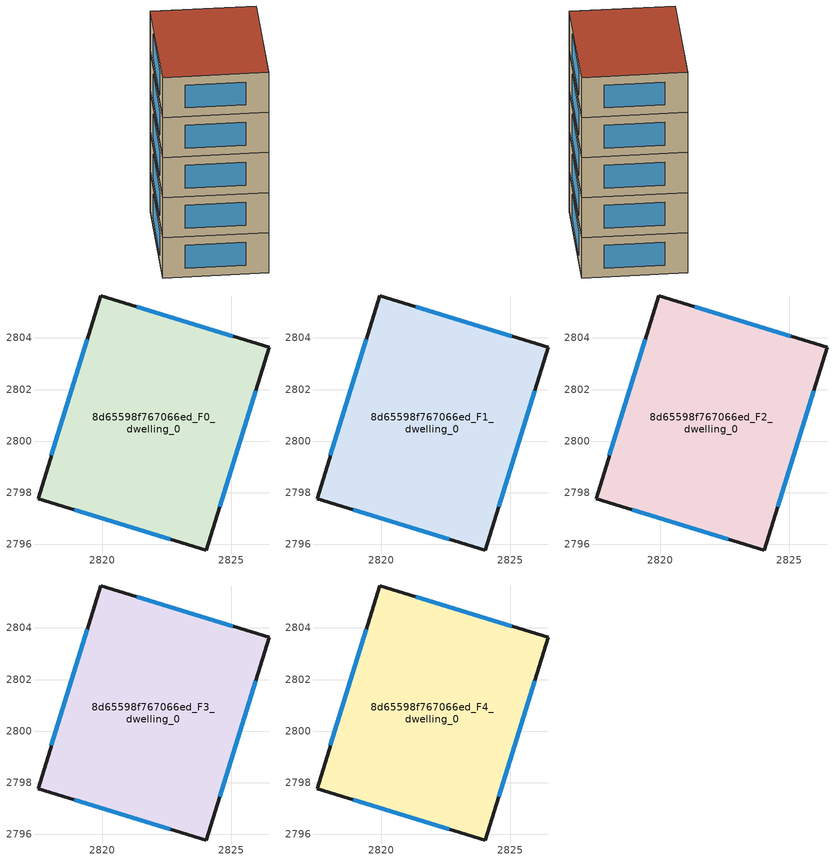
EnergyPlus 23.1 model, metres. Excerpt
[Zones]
8d65598f767066ed_F0_dwelling_0
 floor ground (EU_floor_Construction): 2826.47,2803.64 2824.04,2795.76 2817.52,2797.76 2819.95,2805.64 z0
 wall outside (EU_wall_Construction): 2826.47,2803.64 2819.95,2805.64 2817.52,2797.76 2824.04,2795.76 2826.47,2803.64 z0:3
 window (EU_Window_Construction): 2825.07,2804.07 2821.35,2805.21 / 2824.56,2797.45 2825.95,2801.96 / 2818.92,2797.33 2822.64,2796.19 / 2819.43,2803.95 2818.04,2799.45 z0.64:2.36
8d65598f767066ed_F1_dwelling_0
 floor to 8d65598f767066ed_F0_dwelling_0 (EU_floor_Construction): 2826.47,2803.64 2824.04,2795.76 2817.52,2797.76 2819.95,2805.64 z3
 wall outside (EU_wall_Construction): 2826.47,2803.64 2819.95,2805.64 2817.52,2797.76 2824.04,2795.76 2826.47,2803.64 z3:6
 window (EU_Window_Construction): 2825.07,2804.07 2821.35,2805.21 / 2824.56,2797.45 2825.95,2801.96 / 2818.92,2797.33 2822.64,2796.19 / 2819.43,2803.95 2818.04,2799.45 z3.64:5.36
8d65598f767066ed_F2_dwelling_0
 floor to 8d65598f767066ed_F1_dwelling_0 (EU_floor_Construction): 2826.47,2803.64 2824.04,2795.76 2817.52,2797.76 2819.95,2805.64 z6
 wall outside (EU_wall_Construction): 2826.47,2803.64 2819.95,2805.64 2817.52,2797.76 2824.04,2795.76 2826.47,2803.64 z6:9
 window (EU_Window_Construction): 2825.07,2804.07 2821.35,2805.21 / 2824.56,2797.45 2825.95,2801.96 / 2818.92,2797.33 2822.64,2796.19 / 2819.43,2803.95 2818.04,2799.45 z6.64:8.36
8d65598f767066ed_F3_dwelling_0
 floor to 8d65598f767066ed_F2_dwelling_0 (EU_floor_Construction): 2826.47,2803.64 2824.04,2795.76 2817.52,2797.76 2819.95,2805.64 z9
 wall outside (EU_wall_Construction): 2826.47,2803.64 2819.95,2805.64 2817.52,2797.76 2824.04,2795.76 2826.47,2803.64 z9:12
 window (EU_Window_Construction): 2825.07,2804.07 2821.35,2805.21 / 2824.56,2797.45 2825.95,2801.96 / 2818.92,2797.33 2822.64,2796.19 / 2819.43,2803.95 2818.04,2799.45 z9.64:11.36
8d65598f767066ed_F4_dwelling_0
 floor to 8d65598f767066ed_F3_dwelling_0 (EU_floor_Construction): 2826.47,2803.64 2824.04,2795.76 2817.52,2797.76 2819.95,2805.64 z12
 wall outside (EU_wall_Construction): 2826.47,2803.64 2819.95,2805.64 2817.52,2797.76 2824.04,2795.76 2826.47,2803.64 z12:15
 window (EU_Window_Construction): 2825.07,2804.07 2821.35,2805.21 / 2824.56,2797.45 2825.95,2801.96 / 2818.92,2797.33 2822.64,2796.19 / 2819.43,2803.95 2818.04,2799.45 z12.64:14.36
 roof outside (EU_roof_Construction): 2824.04,2795.76 2826.47,2803.64 2819.95,2805.64 2817.52,2797.76 z15
[Building]
EU S2 Campaign: North Axis=0; Terrain=City; Solar Distribution=FullExterior
[Site:Location]
Yerevan-Zvartnots.Intl.AP: Latitude=40.15; Longitude=44.383; Time Zone=4; Elevation=854
[SizingPeriod:WeatherFileDays]
AnnualSizingPeriod: Begin Month=1; Begin Day of Month=1; End Month=12; End Day of Month=31; Day of Week for Start Day=Monday; Use Weather File Daylight Saving Period=No; Use Weather File Rain and Snow Indicators=No
[MATERIAL]
EU_InternalMass_Material: Roughness=MediumRough; Thickness=0.1; Conductivity=1; Density=1800; Specific Heat=900; Thermal Absorptance=0.9; Solar Absorptance=0.7; Visible Absorptance=0.7
[MATERIAL:NOMASS] Roughness=MediumRough; Thermal Absorptance=0.9; Solar Absorptance=0.7; Visible Absorptance=0.7
Name | Thermal Resistance
EU_wall_NoMass | 1.05043
EU_roof_NoMass | 1.45357
EU_floor_NoMass | 0.478065
[WINDOWMATERIAL:SIMPLEGLAZINGSYSTEM]
EU_Window_SimpleGlazing: UFactor=2.5566; Solar Heat Gain Coefficient=0.75; Visible Transmittance=0.75
[CONSTRUCTION]
EU_wall_Construction: EU_wall_NoMass
EU_roof_Construction: EU_roof_NoMass
EU_floor_Construction: EU_floor_NoMass
EU_Window_Construction: EU_Window_SimpleGlazing
EU_InternalMass_Construction: EU_InternalMass_Material
[ZONE] Type=1; Multiplier=1; Ceiling Height=autocalculate; Floor Area=autocalculate; Part of Total Floor Area=Yes
Name | Volume
8d65598f767066ed_F0_dwelling_0 | 168.667
8d65598f767066ed_F1_dwelling_0; 8d65598f767066ed_F2_dwelling_0; 8d65598f767066ed_F3_dwelling_0; 8d65598f767066ed_F4_dwelling_0 | 168.666
[INTERNALMASS] Construction=EU_InternalMass_Construction; Surface Area=56.222
Name | Zone or ZoneList
8d65598f767066ed_F0_dwelling_0_EU_InternalMass | 8d65598f767066ed_F0_dwelling_0
8d65598f767066ed_F1_dwelling_0_EU_InternalMass | 8d65598f767066ed_F1_dwelling_0
8d65598f767066ed_F2_dwelling_0_EU_InternalMass | 8d65598f767066ed_F2_dwelling_0
8d65598f767066ed_F3_dwelling_0_EU_InternalMass | 8d65598f767066ed_F3_dwelling_0
8d65598f767066ed_F4_dwelling_0_EU_InternalMass | 8d65598f767066ed_F4_dwelling_0
[OTHEREQUIPMENT] Fuel Type=Electricity; Design Level Calculation Method=Watts/Area; Power per Zone Floor Area=1; Fraction Latent=0; Fraction Radiant=0; Fraction Lost=0; Carbon Dioxide Generation Rate=0; EndUse Subcategory=EU_Step8_InternalGains
Name | Zone or ZoneList or Space or SpaceList | Schedule
EU_Step8_InternalGain_8d65598f767066ed_F0_dwelling_0_f000 | 8d65598f767066ed_F0_dwelling_0 | EU_Step8_GainSchedule_8d65598f767066ed_F0_dwelling_0_f000
EU_Step8_InternalGain_8d65598f767066ed_F1_dwelling_0_f000 | 8d65598f767066ed_F1_dwelling_0 | EU_Step8_GainSchedule_8d65598f767066ed_F1_dwelling_0_f000
EU_Step8_InternalGain_8d65598f767066ed_F2_dwelling_0_f000 | 8d65598f767066ed_F2_dwelling_0 | EU_Step8_GainSchedule_8d65598f767066ed_F2_dwelling_0_f000
EU_Step8_InternalGain_8d65598f767066ed_F3_dwelling_0_f000 | 8d65598f767066ed_F3_dwelling_0 | EU_Step8_GainSchedule_8d65598f767066ed_F3_dwelling_0_f000
EU_Step8_InternalGain_8d65598f767066ed_F4_dwelling_0_f000 | 8d65598f767066ed_F4_dwelling_0 | EU_Step8_GainSchedule_8d65598f767066ed_F4_dwelling_0_f000
[ZONEVENTILATION:DESIGNFLOWRATE] Schedule=EU_AlwaysOn; Design Flow Rate Calculation Method=AirChanges/Hour; Air Changes per Hour=0.557805; Ventilation Type=Natural; Fan Pressure Rise=0; Fan Total Efficiency=1; Constant Term Coefficient=1; Temperature Term Coefficient=0; Velocity Term Coefficient=0; Velocity Squared Term Coefficient=0; Minimum Indoor Temperature=-100; Maximum Indoor Temperature=100; Delta Temperature=-100; Minimum Outdoor Temperature=-100; Maximum Outdoor Temperature=100; Maximum Wind Speed=40
Name | Zone or ZoneList or Space or SpaceList
EU_ConstantAir_8d65598f767066ed_F0_dwelling_0 | 8d65598f767066ed_F0_dwelling_0
EU_ConstantAir_8d65598f767066ed_F1_dwelling_0 | 8d65598f767066ed_F1_dwelling_0
EU_ConstantAir_8d65598f767066ed_F2_dwelling_0 | 8d65598f767066ed_F2_dwelling_0
EU_ConstantAir_8d65598f767066ed_F3_dwelling_0 | 8d65598f767066ed_F3_dwelling_0
EU_ConstantAir_8d65598f767066ed_F4_dwelling_0 | 8d65598f767066ed_F4_dwelling_0
[HVACTEMPLATE:THERMOSTAT] Constant Heating Setpoint=20; Constant Cooling Setpoint=50
EU_HeatOnly_8d65598f767066ed_F0_dwelling_0; EU_HeatOnly_8d65598f767066ed_F1_dwelling_0; EU_HeatOnly_8d65598f767066ed_F2_dwelling_0; EU_HeatOnly_8d65598f767066ed_F3_dwelling_0; EU_HeatOnly_8d65598f767066ed_F4_dwelling_0
[HVACTEMPLATE:ZONE:IDEALLOADSAIRSYSTEM] System Availability Schedule=EU_AlwaysOn; Maximum Heating Supply Air Temperature=50; Minimum Cooling Supply Air Temperature=13; Maximum Heating Supply Air Humidity Ratio=0.0156; Minimum Cooling Supply Air Humidity Ratio=0.0077; Heating Limit=NoLimit; Cooling Limit=NoLimit; Heating Availability Schedule=EU_AlwaysOn; Cooling Availability Schedule=EU_CoolingOff; Dehumidification Control Type=ConstantSensibleHeatRatio; Cooling Sensible Heat Ratio=0.7; Dehumidification Setpoint=60; Humidification Control Type=None; Humidification Setpoint=30; Outdoor Air Method=None; Outdoor Air Flow Rate per Person=0.00944; Outdoor Air Flow Rate per Zone Floor Area=0; Outdoor Air Flow Rate per Zone=0; Demand Controlled Ventilation Type=None; Outdoor Air Economizer Type=NoEconomizer; Heat Recovery Type=None; Sensible Heat Recovery Effectiveness=0.7; Latent Heat Recovery Effectiveness=0.65
Name | Template Thermostat
8d65598f767066ed_F0_dwelling_0 | EU_HeatOnly_8d65598f767066ed_F0_dwelling_0
8d65598f767066ed_F1_dwelling_0 | EU_HeatOnly_8d65598f767066ed_F1_dwelling_0
8d65598f767066ed_F2_dwelling_0 | EU_HeatOnly_8d65598f767066ed_F2_dwelling_0
8d65598f767066ed_F3_dwelling_0 | EU_HeatOnly_8d65598f767066ed_F3_dwelling_0
8d65598f767066ed_F4_dwelling_0 | EU_HeatOnly_8d65598f767066ed_F4_dwelling_0
[SIZING:ZONE] Zone Cooling Design Supply Air Temperature Input Method=SupplyAirTemperature; Zone Cooling Design Supply Air Temperature=13; Zone Heating Design Supply Air Temperature Input Method=SupplyAirTemperature; Zone Heating Design Supply Air Temperature=50; Zone Cooling Design Supply Air Humidity Ratio=0.008; Zone Heating Design Supply Air Humidity Ratio=0.008; Cooling Design Air Flow Method=DesignDay; Cooling Design Air Flow Rate=0; Cooling Minimum Air Flow per Zone Floor Area=0.000762; Cooling Minimum Air Flow=0; Cooling Minimum Air Flow Fraction=0.2; Heating Design Air Flow Method=DesignDay; Heating Design Air Flow Rate=0; Heating Maximum Air Flow per Zone Floor Area=0.002032; Heating Maximum Air Flow=0.141576; Heating Maximum Air Flow Fraction=0.3; Account for Dedicated Outdoor Air System=No; Dedicated Outdoor Air System Control Strategy=NeutralSupplyAir; Dedicated Outdoor Air Low Setpoint Temperature for Design=autosize; Dedicated Outdoor Air High Setpoint Temperature for Design=autosize; Zone Load Sizing Method=Sensible Load Only No Latent Load; Zone Latent Cooling Design Supply Air Humidity Ratio Input Method=HumidityRatioDifference; Zone Cooling Design Supply Air Humidity Ratio Difference=0.005; Zone Latent Heating Design Supply Air Humidity Ratio Input Method=HumidityRatioDifference; Zone Humidification Design Supply Air Humidity Ratio Difference=0.005
8d65598f767066ed_F0_dwelling_0; 8d65598f767066ed_F1_dwelling_0; 8d65598f767066ed_F2_dwelling_0; 8d65598f767066ed_F3_dwelling_0; 8d65598f767066ed_F4_dwelling_0
[SCHEDULE:CONSTANT]
Name | Hourly Value
EU_AlwaysOn | 1
EU_CoolingOff | 0
[SCHEDULE:FILE] Column Number=1; Rows to Skip at Top=0; Number of Hours of Data=8760; Column Separator=Comma; Interpolate to Timestep=No; Minutes per Item=60; Adjust Schedule for Daylight Savings=Yes
Name | File
EU_Step8_GainSchedule_8d65598f767066ed_F0_dwelling_0_f000 | ../../schedules/8d65598f767066ed/8d65598f767066ed_F0_dwelling_0_f000_gain.csv
EU_Step8_GainSchedule_8d65598f767066ed_F1_dwelling_0_f000 | ../../schedules/8d65598f767066ed/8d65598f767066ed_F1_dwelling_0_f000_gain.csv
EU_Step8_GainSchedule_8d65598f767066ed_F2_dwelling_0_f000 | ../../schedules/8d65598f767066ed/8d65598f767066ed_F2_dwelling_0_f000_gain.csv
EU_Step8_GainSchedule_8d65598f767066ed_F3_dwelling_0_f000 | ../../schedules/8d65598f767066ed/8d65598f767066ed_F3_dwelling_0_f000_gain.csv
EU_Step8_GainSchedule_8d65598f767066ed_F4_dwelling_0_f000 | ../../schedules/8d65598f767066ed/8d65598f767066ed_F4_dwelling_0_f000_gain.csv
